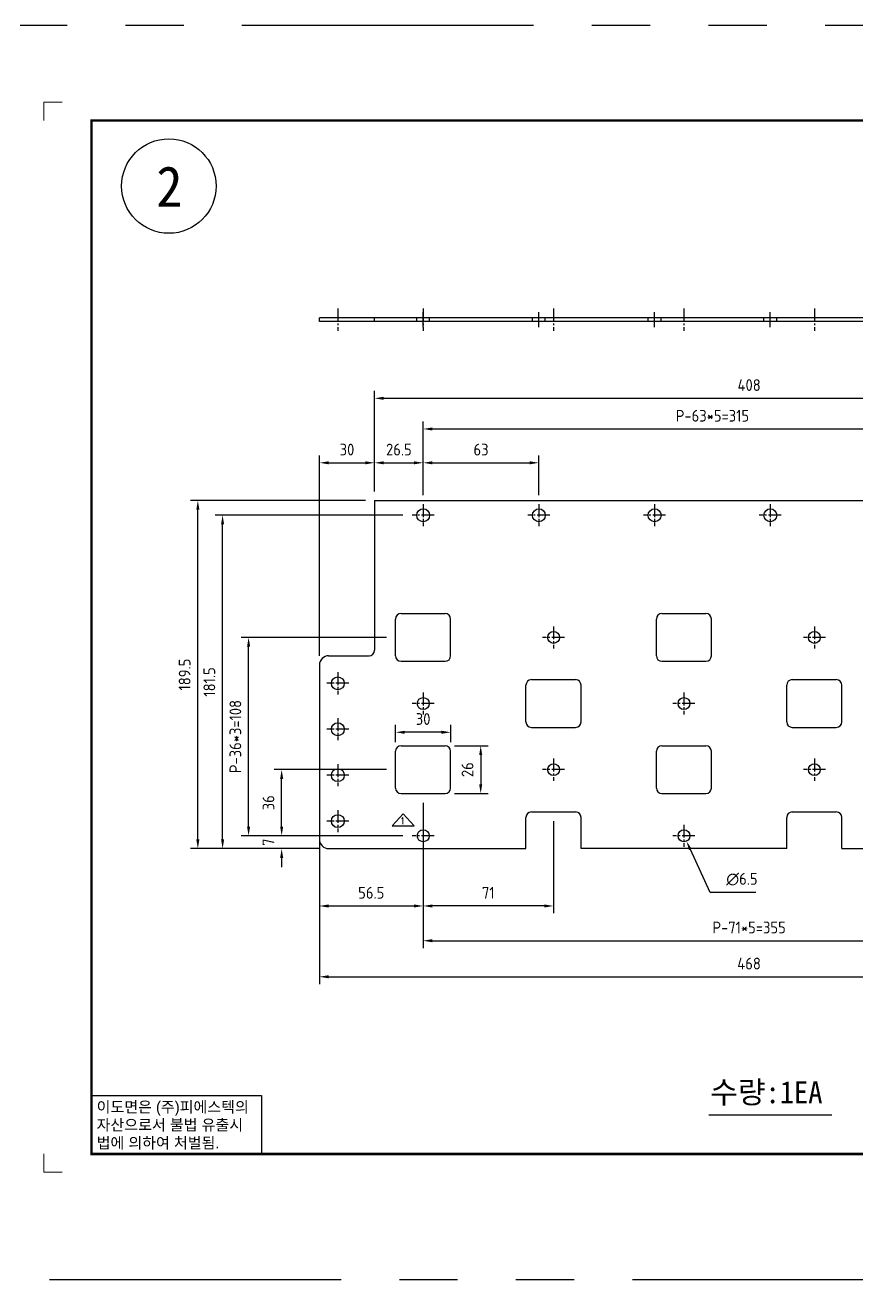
# Model space of a CAD drawing. Header units: millimetres. Extents: x 352 to 10586, y 0 to 3040.
# Drawn here: x 2681 to 3135, y 2121 to 2804 of the extents above; entities that cross this region are included whole.
import ezdxf
from ezdxf.enums import TextEntityAlignment as Align

# ---------------------------------------------------------------- set-up
doc = ezdxf.new("R2010")
doc.units = ezdxf.units.MM
for name, pattern in [('CENTER', [50.8, 31.75, -6.35, 6.35, -6.35]), ('CENTER1', [10, 7, -1, 1, -1]), ('HIDDEN2', [4.7625, 3.175, -1.5875]), ('PHANTOM2', [31.75, 15.875, -3.175, 3.175, -3.175, 3.175, -3.175])]:
    doc.linetypes.add(name, pattern=pattern)
doc.layers.add('FORMAT-1', color=7, linetype='Continuous')
doc.layers.add('line', color=3, linetype='Continuous')
doc.styles.add('h1', font='')
doc.styles.add('HAN', font='')
doc.styles.add('RC', font='ROMANC.SHX')
doc.styles.add('ROMANS', font='romans')
doc.styles.add('ROMANT', font='romant')
doc.styles.get("Standard").update_dxf_attribs({"font": 'ISOCP.SHX', "bigfont": 'WHGTXT.SHX'})
doc.styles.get('h1').set_extended_font_data('New Gulim')
doc.styles.get('HAN').set_extended_font_data('GulimChe')
doc.dimstyles.new('PS-2', dxfattribs={"dimscale": 2, "dimtxt": 3.2, "dimasz": 2.5, "dimexe": 2, "dimexo": 2.5, "dimgap": 2, "dimtad": 1, "dimtoh": 1, "dimrnd": 0.05, "dimzin": 12, "dimdsep": 46, "dimtxsty": 'Standard', "dimcen": 0, "dimclrt": 2, "dimazin": 3, "dimtfac": 1, "dimtofl": 0, "dimtmove": 0, "dimatfit": 3, "dimfxl": 0, "dimtolj": 1, "dimtzin": 0, "dimarcsym": 0})

# ---------------------------------------------------------------- blocks, each defined once
blk = doc.blocks.new('*D460')
at = {"color": 0, "lineweight": -2}
for p, q in [((2841.67, 2368.46), (2841.67, 2281.71)), ((3309.67, 2354.77), (3309.67, 2281.71)), ((2846.67, 2285.71), (3304.67, 2285.71))]:
    blk.add_line(p, q, dxfattribs=at)
at = {"color": 0}
for points in [[(2846.67, 2286.54), (2846.67, 2284.87), (2841.67, 2285.71)], [(3304.67, 2286.54), (3304.67, 2284.87), (3309.67, 2285.71)]]:
    blk.add_solid(points, dxfattribs=at)
at = {"layer": 'Defpoints', "color": 0}
for p in [(2841.67, 2373.46), (3309.67, 2359.77), (3309.67, 2285.71)]:
    blk.add_point(p, dxfattribs=at)
at = {"color": 2, "insert": (3075.67, 2292.91), "char_height": 6.4, "attachment_point": 5}
blk.add_mtext('\\A1;468', dxfattribs=at)
blk = doc.blocks.new('*D461')
at = {"color": 0, "lineweight": -2}
for p, q in [((2898.17, 2380.46), (2898.17, 2320.25)), ((2841.67, 2368.46), (2841.67, 2320.25)), ((2846.67, 2324.25), (2893.17, 2324.25))]:
    blk.add_line(p, q, dxfattribs=at)
at = {"color": 0}
for points in [[(2846.67, 2325.08), (2846.67, 2323.41), (2841.67, 2324.25)], [(2893.17, 2325.08), (2893.17, 2323.41), (2898.17, 2324.25)]]:
    blk.add_solid(points, dxfattribs=at)
at = {"layer": 'Defpoints', "color": 0}
for p in [(2898.17, 2385.46, 0), (2841.67, 2373.46), (2898.17, 2324.25)]:
    blk.add_point(p, dxfattribs=at)
at = {"color": 2, "insert": (2869.92, 2331.45), "char_height": 6.4, "attachment_point": 5}
blk.add_mtext('\\A1;56.5', dxfattribs=at)
blk = doc.blocks.new('*D462')
at = {"color": 0, "lineweight": -2}
for p, q in [((2898.17, 2380.46), (2898.17, 2320.25)), ((2969.17, 2370.46), (2969.17, 2320.25)), ((2964.17, 2324.25), (2903.17, 2324.25))]:
    blk.add_line(p, q, dxfattribs=at)
at = {"color": 0}
for points in [[(2903.17, 2325.08), (2903.17, 2323.41), (2898.17, 2324.25)], [(2964.17, 2325.08), (2964.17, 2323.41), (2969.17, 2324.25)]]:
    blk.add_solid(points, dxfattribs=at)
at = {"layer": 'Defpoints', "color": 0}
for p in [(2898.17, 2385.46, 0), (2969.17, 2375.46, 0), (2898.17, 2324.25)]:
    blk.add_point(p, dxfattribs=at)
at = {"color": 2, "insert": (2933.67, 2331.45), "char_height": 6.4, "attachment_point": 5}
blk.add_mtext('\\A1;71', dxfattribs=at)
blk = doc.blocks.new('*D463')
at = {"color": 0, "lineweight": -2}
for p, q in [((3253.17, 2387.46), (3253.17, 2301.34)), ((2898.17, 2380.46), (2898.17, 2301.34)), ((2903.17, 2305.34), (3248.17, 2305.34))]:
    blk.add_line(p, q, dxfattribs=at)
at = {"color": 0}
for points in [[(2903.17, 2306.17), (2903.17, 2304.5), (2898.17, 2305.34)], [(3248.17, 2306.17), (3248.17, 2304.5), (3253.17, 2305.34)]]:
    blk.add_solid(points, dxfattribs=at)
at = {"layer": 'Defpoints', "color": 0}
for p in [(3253.17, 2392.46, 0), (2898.17, 2385.46, 0), (3253.17, 2305.34)]:
    blk.add_point(p, dxfattribs=at)
at = {"color": 2, "insert": (3075.67, 2312.54), "char_height": 6.4, "attachment_point": 5}
blk.add_mtext('\\A1;P-71*5=355', dxfattribs=at)
blk = doc.blocks.new('*D595')
at = {"color": 0, "lineweight": -2}
for p, q in [((2821.14, 2367.46), (2821.14, 2372.46)), ((2887.21, 2362.46), (2817.14, 2362.46)), ((2841.71, 2355.46), (2817.14, 2355.46)), ((2821.14, 2350.46), (2821.14, 2345.46))]:
    blk.add_line(p, q, dxfattribs=at)
at = {"color": 0}
for points in [[(2820.31, 2367.46), (2821.97, 2367.46), (2821.14, 2362.46)], [(2820.31, 2350.46), (2821.97, 2350.46), (2821.14, 2355.46)]]:
    blk.add_solid(points, dxfattribs=at)
at = {"layer": 'Defpoints', "color": 0}
for p in [(2821.14, 2362.46), (2892.21, 2362.46, 0), (2846.71, 2355.46)]:
    blk.add_point(p, dxfattribs=at)
at = {"color": 2, "insert": (2813.94, 2358.96), "char_height": 6.4, "attachment_point": 5, "rotation": 90}
blk.add_mtext('\\A1;7', dxfattribs=at)
blk = doc.blocks.new('*D596')
at = {"color": 0, "lineweight": -2}
for p, q in [((2878.17, 2398.46), (2817.14, 2398.46)), ((2821.14, 2367.46), (2821.14, 2393.46)), ((2887.21, 2362.46), (2817.14, 2362.46))]:
    blk.add_line(p, q, dxfattribs=at)
at = {"color": 0}
for points in [[(2820.31, 2393.46), (2821.97, 2393.46), (2821.14, 2398.46)], [(2820.31, 2367.46), (2821.97, 2367.46), (2821.14, 2362.46)]]:
    blk.add_solid(points, dxfattribs=at)
at = {"layer": 'Defpoints', "color": 0}
for p in [(2821.14, 2398.46), (2883.17, 2398.46), (2892.21, 2362.46, 0)]:
    blk.add_point(p, dxfattribs=at)
at = {"color": 2, "insert": (2813.94, 2380.46), "char_height": 6.4, "attachment_point": 5, "rotation": 90}
blk.add_mtext('\\A1;36', dxfattribs=at)
blk = doc.blocks.new('*D597')
at = {"color": 0, "lineweight": -2}
for p, q in [((2878.17, 2470.46), (2799.13, 2470.46)), ((2803.13, 2367.46), (2803.13, 2465.46)), ((2887.21, 2362.46), (2799.13, 2362.46))]:
    blk.add_line(p, q, dxfattribs=at)
at = {"color": 0}
for points in [[(2802.3, 2465.46), (2803.97, 2465.46), (2803.13, 2470.46)], [(2802.3, 2367.46), (2803.97, 2367.46), (2803.13, 2362.46)]]:
    blk.add_solid(points, dxfattribs=at)
at = {"layer": 'Defpoints', "color": 0}
for p in [(2803.13, 2470.46), (2883.17, 2470.46), (2892.21, 2362.46, 0)]:
    blk.add_point(p, dxfattribs=at)
at = {"color": 2, "insert": (2795.93, 2416.46), "char_height": 6.4, "attachment_point": 5, "rotation": 90}
blk.add_mtext('\\A1;P-36*3=108', dxfattribs=at)
blk = doc.blocks.new('*D598')
at = {"color": 0, "lineweight": -2}
for p, q in [((3054.54, 2331.6), (3043.69, 2354.98)), ((3079.27, 2331.6), (3054.54, 2331.6))]:
    blk.add_line(p, q, dxfattribs=at)
at = {"color": 0}
blk.add_solid([(3044.44, 2355.33), (3042.93, 2354.63), (3041.58, 2359.51)], dxfattribs=at)
at = {"layer": 'Defpoints', "color": 0}
for p in [(3038.84, 2365.41), (3041.58, 2359.51)]:
    blk.add_point(p, dxfattribs=at)
at = {"color": 2, "insert": (3071.77, 2338.8), "char_height": 6.4, "attachment_point": 5}
blk.add_mtext('\\A1;∅6.5', dxfattribs=at)
blk = doc.blocks.new('*D599')
at = {"color": 0, "lineweight": -2}
for p, q in [((2866.71, 2544.96), (2771.5, 2544.96)), ((2775.5, 2360.46), (2775.5, 2539.96)), ((2841.71, 2355.46), (2771.5, 2355.46))]:
    blk.add_line(p, q, dxfattribs=at)
at = {"color": 0}
for points in [[(2774.66, 2539.96), (2776.33, 2539.96), (2775.5, 2544.96)], [(2774.66, 2360.46), (2776.33, 2360.46), (2775.5, 2355.46)]]:
    blk.add_solid(points, dxfattribs=at)
at = {"layer": 'Defpoints', "color": 0}
for p in [(2775.5, 2544.96), (2871.71, 2544.96), (2846.71, 2355.46)]:
    blk.add_point(p, dxfattribs=at)
at = {"color": 2, "insert": (2768.3, 2450.21), "char_height": 6.4, "attachment_point": 5, "rotation": 90}
blk.add_mtext('\\A1;189.5', dxfattribs=at)
blk = doc.blocks.new('*D600')
at = {"color": 0, "lineweight": -2}
for p, q in [((2887.21, 2536.96), (2784.97, 2536.96)), ((2788.97, 2360.46), (2788.97, 2531.96)), ((2841.71, 2355.46), (2784.97, 2355.46))]:
    blk.add_line(p, q, dxfattribs=at)
at = {"color": 0}
for points in [[(2788.14, 2531.96), (2789.81, 2531.96), (2788.97, 2536.96)], [(2788.14, 2360.46), (2789.81, 2360.46), (2788.97, 2355.46)]]:
    blk.add_solid(points, dxfattribs=at)
at = {"layer": 'Defpoints', "color": 0}
for p in [(2788.97, 2536.96), (2892.21, 2536.96, 0), (2846.71, 2355.46)]:
    blk.add_point(p, dxfattribs=at)
at = {"color": 2, "insert": (2781.77, 2446.21), "char_height": 6.4, "attachment_point": 5, "rotation": 90}
blk.add_mtext('\\A1;181.5', dxfattribs=at)
blk = doc.blocks.new('*D465')
at = {"color": 0, "lineweight": -2}
for p, q in [((2871.71, 2549.96), (2871.71, 2569.51)), ((2898.21, 2547.96), (2898.21, 2569.51)), ((2876.71, 2565.51), (2893.21, 2565.51))]:
    blk.add_line(p, q, dxfattribs=at)
at = {"color": 0}
for points in [[(2876.71, 2566.34), (2876.71, 2564.67), (2871.71, 2565.51)], [(2893.21, 2566.34), (2893.21, 2564.67), (2898.21, 2565.51)]]:
    blk.add_solid(points, dxfattribs=at)
at = {"layer": 'Defpoints', "color": 0}
for p in [(2898.21, 2565.51), (2871.71, 2544.96), (2898.21, 2542.96, 0)]:
    blk.add_point(p, dxfattribs=at)
at = {"color": 2, "insert": (2884.96, 2572.71), "char_height": 6.4, "attachment_point": 5}
blk.add_mtext('\\A1;26.5', dxfattribs=at)
blk = doc.blocks.new('*D466')
at = {"color": 0, "lineweight": -2}
for p, q in [((2898.21, 2547.96), (2898.21, 2569.51)), ((2961.21, 2547.96), (2961.21, 2569.51)), ((2903.21, 2565.51), (2956.21, 2565.51))]:
    blk.add_line(p, q, dxfattribs=at)
at = {"color": 0}
for points in [[(2903.21, 2566.34), (2903.21, 2564.67), (2898.21, 2565.51)], [(2956.21, 2566.34), (2956.21, 2564.67), (2961.21, 2565.51)]]:
    blk.add_solid(points, dxfattribs=at)
at = {"layer": 'Defpoints', "color": 0}
for p in [(2961.21, 2565.51), (2898.21, 2542.96, 0), (2961.21, 2542.96, 0)]:
    blk.add_point(p, dxfattribs=at)
at = {"color": 2, "insert": (2929.71, 2572.71), "char_height": 6.4, "attachment_point": 5}
blk.add_mtext('\\A1;63', dxfattribs=at)
blk = doc.blocks.new('*D467')
at = {"color": 0, "lineweight": -2}
for p, q in [((2898.21, 2547.96), (2898.21, 2587.92)), ((2903.21, 2583.92), (3208.21, 2583.92)), ((3213.21, 2547.96), (3213.21, 2587.92))]:
    blk.add_line(p, q, dxfattribs=at)
at = {"color": 0}
for points in [[(2903.21, 2584.76), (2903.21, 2583.09), (2898.21, 2583.92)], [(3208.21, 2584.76), (3208.21, 2583.09), (3213.21, 2583.92)]]:
    blk.add_solid(points, dxfattribs=at)
at = {"layer": 'Defpoints', "color": 0}
for p in [(3213.21, 2583.92), (2898.21, 2542.96, 0), (3213.21, 2542.96, 0)]:
    blk.add_point(p, dxfattribs=at)
at = {"color": 2, "insert": (3055.71, 2591.12), "char_height": 6.4, "attachment_point": 5}
blk.add_mtext('\\A1;P-63*5=315', dxfattribs=at)
blk = doc.blocks.new('*D601')
at = {"color": 0, "lineweight": -2}
for p, q in [((2871.71, 2549.96), (2871.71, 2604.62)), ((3279.71, 2549.96), (3279.71, 2604.62)), ((2876.71, 2600.62), (3274.71, 2600.62))]:
    blk.add_line(p, q, dxfattribs=at)
at = {"color": 0}
for points in [[(2876.71, 2601.45), (2876.71, 2599.79), (2871.71, 2600.62)], [(3274.71, 2601.45), (3274.71, 2599.79), (3279.71, 2600.62)]]:
    blk.add_solid(points, dxfattribs=at)
at = {"layer": 'Defpoints', "color": 0}
for p in [(3279.71, 2600.62), (2871.71, 2544.96), (3279.71, 2544.96)]:
    blk.add_point(p, dxfattribs=at)
at = {"color": 2, "insert": (3075.71, 2607.82), "char_height": 6.4, "attachment_point": 5}
blk.add_mtext('\\A1;408', dxfattribs=at)
blk = doc.blocks.new('*D602')
at = {"color": 0, "lineweight": -2}
for p, q in [((2841.71, 2460.46), (2841.71, 2569.51)), ((2871.71, 2549.96), (2871.71, 2569.51)), ((2846.71, 2565.51), (2866.71, 2565.51))]:
    blk.add_line(p, q, dxfattribs=at)
at = {"color": 0}
for points in [[(2846.71, 2566.34), (2846.71, 2564.67), (2841.71, 2565.51)], [(2866.71, 2566.34), (2866.71, 2564.67), (2871.71, 2565.51)]]:
    blk.add_solid(points, dxfattribs=at)
at = {"layer": 'Defpoints', "color": 0}
for p in [(2871.71, 2565.51), (2871.71, 2544.96), (2841.71, 2455.46)]:
    blk.add_point(p, dxfattribs=at)
at = {"color": 2, "insert": (2856.71, 2572.71), "char_height": 6.4, "attachment_point": 5}
blk.add_mtext('\\A1;30', dxfattribs=at)
blk = doc.blocks.new('*D603')
at = {"color": 0, "lineweight": -2}
for p, q in [((2915.17, 2411.46), (2933.53, 2411.46)), ((2929.53, 2406.46), (2929.53, 2390.46)), ((2915.17, 2385.46), (2933.53, 2385.46))]:
    blk.add_line(p, q, dxfattribs=at)
at = {"color": 0}
for points in [[(2928.69, 2406.46), (2930.36, 2406.46), (2929.53, 2411.46)], [(2928.69, 2390.46), (2930.36, 2390.46), (2929.53, 2385.46)]]:
    blk.add_solid(points, dxfattribs=at)
at = {"layer": 'Defpoints', "color": 0}
for p in [(2910.17, 2411.46), (2910.17, 2385.46), (2929.53, 2385.46)]:
    blk.add_point(p, dxfattribs=at)
at = {"color": 2, "insert": (2922.33, 2398.46), "char_height": 6.4, "attachment_point": 5, "rotation": 90}
blk.add_mtext('\\A1;26', dxfattribs=at)
blk = doc.blocks.new('*D604')
at = {"color": 0, "lineweight": -2}
for p, q in [((2883.17, 2413.46), (2883.17, 2422.81)), ((2908.17, 2418.81), (2888.17, 2418.81)), ((2913.17, 2413.46), (2913.17, 2422.81))]:
    blk.add_line(p, q, dxfattribs=at)
at = {"color": 0}
for points in [[(2888.17, 2419.64), (2888.17, 2417.97), (2883.17, 2418.81)], [(2908.17, 2419.64), (2908.17, 2417.97), (2913.17, 2418.81)]]:
    blk.add_solid(points, dxfattribs=at)
at = {"layer": 'Defpoints', "color": 0}
for p in [(2883.17, 2418.81), (2883.17, 2408.46), (2913.17, 2408.46)]:
    blk.add_point(p, dxfattribs=at)
at = {"color": 2, "insert": (2898.17, 2426.01), "char_height": 6.4, "attachment_point": 5}
blk.add_mtext('\\A1;30', dxfattribs=at)
blk = doc.blocks.new('t3')
for p, q in [((0, 15.88), (46.25, 15.88)), ((0, 15.88), (0, 0)), ((46.25, 15.88), (46.25, 0)), ((0, 0), (46.25, 0))]:
    blk.add_line(p, q)
at = {"color": 1, "style": 'h1'}
for s, p in [('이도면은 (주)피에스텍의', (1.4, 11.29)), ('자산으로서 불법 유출시', (1.4, 6.41)), ('법에 의하여 처벌됨.', (1.4, 1.52))]:
    blk.add_text(s, height=3, dxfattribs=at).set_placement(p)
blk = doc.blocks.new('new LOGO')
at = {"layer": 'line'}
h = blk.add_hatch(color=253, dxfattribs=at)
edge = h.paths.add_edge_path()
edge.add_ellipse((333.9, 86.4), major_axis=(-165.9, 0), ratio=0.39426, start_angle=111.51268, end_angle=334.46902)
edge.add_ellipse((314.1, 81.2), major_axis=(-153.7, 0), ratio=0.40699, start_angle=121.30662, end_angle=327.74369, ccw=False)
edge.add_line((394, 27.8), (394.7, 25.6))
h = blk.add_hatch(color=1, dxfattribs=at)
h.paths.add_polyline_path([(41.5, 16.4), (54.3, 16.4, 1), (54.3, 82.9), (0, 82.9), (0, -0.1), (41.5, -0.1)])
h.paths.add_polyline_path([(41.5, 27.9), (41.5, 71.9), (43.6, 71.9, -0.414214), (54.6, 60.9), (54.6, 38.9, -0.414214), (43.6, 27.9)], flags=16)
h.paths.add_polyline_path([(214.7, 71.9), (227.5, 71.9), (227.5, 82.9), (159.7, 82.9), (159.7, 71.9), (172.5, 71.9), (172.5, -0.1), (214.7, -0.1)])
h.paths.add_polyline_path([(276, 37.4), (294.8, 37.4), (294.8, 49.1), (276, 49.1), (276, 71.9), (294.8, 71.9), (294.8, 82.9), (234.5, 82.9), (234.5, -0.1), (297, -0.1), (297, 10.9), (276, 10.9)])
h.paths.add_polyline_path([(347.2, 35.2), (359.7, -0.1), (400.5, -0.1), (379.6, 66.8), (399.7, 82.9), (380.6, 82.9), (347.2, 61.6), (347.2, 82.9), (305.5, 82.9), (305.5, -0.1), (347.2, -0.1)])
h = blk.add_hatch(color=250, dxfattribs=at)
h.paths.add_polyline_path([(44.5, 69.4), (46.6, 69.4, -0.129793), (52, 68, 0.221832), (43.6, 71.9), (41.5, 71.9), (41.5, 27.9), (43.6, 27.9, 0.02048), (44.5, 28)], flags=17)
h.paths.add_polyline_path([(44.5, 13.9), (57.3, 13.9, 0.72362), (77.1, 73.9, -0.679777), (54.3, 16.4), (41.5, 16.4), (41.5, -0.1), (3, -0.1), (3, -2.6), (44.5, -2.6)])
h.paths.add_polyline_path([(117.9, 14.2), (71.5, -44.4), (77.1, -39.6), (120.8, 15.6), (92, 28.9), (173.3, 106), (177.5, 111.4), (89.1, 27.6)])
h.paths.add_polyline_path([(162.7, 71.9), (162.7, 69.4), (172.5, 69.4), (172.5, 71.9)], flags=17)
h.paths.add_polyline_path([(217.7, 69.4), (230.5, 69.4), (230.5, 80.4), (227.5, 80.4), (227.5, 71.9), (214.7, 71.9), (214.7, -0.1), (175.5, -0.1), (175.5, -2.6), (217.7, -2.6)])
h.paths.add_polyline_path([(297.8, 46.6), (294.8, 46.6), (294.8, 37.4), (276, 37.4), (276, 10.9), (279, 10.9), (279, 34.9), (297.8, 34.9)])
h.paths.add_polyline_path([(300, 8.4), (297, 8.4), (297, -0.1), (237.5, -0.1), (237.5, -2.6), (300, -2.6)])
h.paths.add_polyline_path([(297.8, 80.4), (294.8, 80.4), (294.8, 71.9), (276, 71.9), (276, 49.1), (279, 49.1), (279, 69.4), (297.8, 69.4)])
h.paths.add_polyline_path([(350.2, 80.4), (347.2, 80.4), (347.2, 61.6), (350.2, 63.5)])
h.paths.add_polyline_path([(350.2, 26.7), (347.2, 35.2), (347.2, -0.1), (308.5, -0.1), (308.5, -2.6), (350.2, -2.6)])
h.paths.add_polyline_path([(402.7, 80.4), (396.5, 80.4), (379.6, 66.8), (400.5, -0.1), (361.8, -0.1), (362.7, -2.6), (403.5, -2.6), (382.6, 64.3)])
blk.add_hatch(color=5, dxfattribs=at).paths.add_polyline_path([(166.3, 35), (131, 49), (180.4, 112.7), (92, 28.9), (120.8, 15.6), (74.4, -43)])
h = blk.add_hatch(color=250, dxfattribs=at)
edge = h.paths.add_edge_path()
edge.add_ellipse((237.8, -17.6), major_axis=(-14.3, 0), ratio=0.526336, start_angle=192.2456, end_angle=269.07481)
edge.add_line((238.1, -10.1), (237.6, -10.1))
edge.add_ellipse((237.8, -17.6), major_axis=(-14.3, 0), ratio=0.526336, start_angle=270.92519, end_angle=449.07481)
edge.add_line((237.6, -25.1), (238.1, -25.1))
edge.add_ellipse((237.8, -17.6), major_axis=(-14.3, 0), ratio=0.526336, start_angle=450.92519, end_angle=527.7544)
edge.add_line((251.7, -19.2), (254.1, -19.2))
edge.add_line((254.1, -19.2), (254.1, -27.1))
edge.add_line((254.1, -27.1), (263.1, -27.1))
edge.add_line((263.1, -27.1), (263.1, -10.1))
edge.add_line((263.1, -10.1), (254.1, -10.1))
edge.add_line((254.1, -10.1), (254.1, -16))
edge.add_line((254.1, -16), (251.7, -16))
h.paths.add_polyline_path([(241, -16.4), (241, -18.7, -1), (234.4, -18.7), (234.4, -16.4, -1)], flags=16)
h.paths.add_polyline_path([(278.2, -10.1), (268.1, -10.1), (268.1, -27.1), (278.2, -27.1)])
h.paths.add_polyline_path([(310.3, -10.1), (310.3, -11.1, -0.157169), (289.3, -17.5), (294, -19.9, 0.128407), (316.3, -15.9, 0.128407), (338.6, -19.9), (343.3, -17.5, -0.157169), (322.2, -11.1), (322.2, -10.1)])
h.paths.add_polyline_path([(342.1, -25.1), (342.1, -22.3), (290.4, -22.3), (290.4, -25.1)])
h.paths.add_polyline_path([(352, -10.1), (352, -16.2, 0.414214), (354, -18.2), (378.7, -18.2), (378.7, -19.6), (390.2, -19.6), (390.2, -10.1), (378.7, -10.1), (378.7, -13.6), (374.7, -13.6), (374.7, -15.1), (378.7, -15.1), (378.7, -16.2), (364.7, -16.2), (364.7, -15.1), (371.2, -15.1), (371.2, -13.6), (364.7, -13.6), (364.7, -12.6), (374.7, -12.6), (374.7, -10.1)])
h.paths.add_polyline_path([(393.8, -10.1), (393.8, -19.6), (405, -19.6), (405, -10.1)])
h.paths.add_polyline_path([(405, -27.1), (405, -20.9), (356.8, -20.9), (356.8, -23), (391.8, -23), (391.8, -27.1)])
h.paths.add_polyline_path([(200.4, -10.1), (200.4, -22.3), (193.2, -22.3), (193.2, -12.6), (196.6, -12.6), (196.6, -10.1), (161, -10.1), (161, -12.6), (164.5, -12.6), (164.5, -22.3), (161, -22.3), (161, -25.1), (200.4, -25.1), (200.4, -27.1), (213.9, -27.1), (213.9, -10.1)])
h.paths.add_polyline_path([(182, -12.6), (175.6, -12.6), (175.6, -22.3), (182, -22.3)], flags=17)
blk = doc.blocks.new('format-3')
at = {"color": 3, "lineweight": 9}
for p, q in [((0, 286.3), (0, 291.3)), ((5, 291.3), (0, 291.3)), ((414.5, 291.3), (419.5, 291.3)), ((419.5, 286.3), (419.5, 291.3)), ((0, 5), (0, 0)), ((419.5, 5), (419.5, 0)), ((5, 0), (0, 0)), ((414.5, 0), (419.5, 0))]:
    blk.add_line(p, q, dxfattribs=at)
at = {"color": 180}
for p, q in [((258.97, 281.75), (258.97, 286.3)), ((272.71, 281.75), (272.71, 286.3)), ((287.94, 281.75), (287.94, 286.3)), ((367.22, 281.75), (367.22, 286.3)), ((382.45, 281.75), (382.45, 286.3)), ((397.61, 281.75), (397.61, 286.3)), ((258.97, 281.75), (414.5, 281.75)), ((228.5, 39.49), (228.5, 5)), ((228.5, 39.49), (414.5, 39.49)), ((235.29, 39.49), (235.29, 34.21)), ((261.24, 34.21), (261.24, 39.49)), ((326.9, 39.49), (326.9, 34.21)), ((356.11, 39.49), (356.11, 34.21)), ((362.93, 39.49), (362.93, 34.21)), ((384.48, 39.49), (384.48, 34.21)), ((228.5, 34.21), (252.48, 34.21)), ((268.96, 5), (268.96, 34.21)), ((285.45, 5), (285.45, 34.21)), ((301.94, 5), (301.94, 34.21)), ((314.72, 34.21), (314.72, 23.65)), ((326.9, 34.21), (326.9, 18.37)), ((356.11, 34.21), (356.11, 5)), ((228.5, 28.93), (252.48, 28.93)), ((244.89, 5.23), (244.89, 28.93)), ((252.48, 28.93), (414.5, 28.93)), ((228.5, 24.98), (252.48, 24.98)), ((228.5, 21.03), (252.48, 21.03)), ((301.94, 23.65), (414.5, 23.65)), ((228.5, 17.08), (252.48, 17.08)), ((301.94, 18.37), (414.5, 18.37)), ((314.72, 18.37), (314.72, 5)), ((228.5, 13.13), (252.48, 13.13)), ((301.94, 13.09), (356.11, 13.09)), ((228.5, 9.18), (252.48, 9.18)), ((252.48, 9.95), (301.94, 9.95))]:
    blk.add_line(p, q, dxfattribs=at)
at = {"const_width": 0.7}
blk.add_lwpolyline([(252.48, 5), (252.48, 34.21), (414.5, 34.21)], dxfattribs=at)
at = {"layer": 'FORMAT-1', "const_width": 0.7}
blk.add_lwpolyline([(13, 5), (13, 286.3), (414.5, 286.3), (414.5, 5)], close=True, dxfattribs=at)
blk.add_blockref('t3', (13, 5))
at = {"xscale": 0.05400000000000027, "yscale": 0.05400000000000027, "zscale": 0.05400000000000027}
blk.add_blockref('new LOGO', (357.35, 8.65), dxfattribs=at)
at = {"color": 2}
for s, height, style, p in [('REV. NO.', 1.56, 'RC', (260.23, 282.95)), ('DATE', 1.788, 'RC', (276.95, 282.94)), ('DESCRIPTION OF REVISION', 1.7875, 'RC', (309.98, 282.94)), ('DRA.BY', 1.788, 'RC', (369.83, 282.94)), ('CH.BY', 1.788, 'RC', (385.59, 282.94)), ('APP.BY', 1.788, 'RC', (400.18, 282.94)), ('NO', 1.742, 'RC', (230.16, 35.83)), ('PART NO', 1.742, 'RC', (241.36, 35.83)), ('DESCRIPTION', 1.7424, 'RC', (286.43, 35.83)), ('MATERIAL', 1.742, 'RC', (335.52, 35.83)), ("Q'TY", 1.742, 'RC', (356.17, 35.83)), ('COLOR/FINISH', 1.7424, 'RC', (363.8, 35.83)), ('REMARK', 1.742, 'RC', (394.37, 35.83)), (' TOLERANCE', 1.9, 'RC', (230.11, 30.22)), ('DRAWN', 1.9, 'RC', (255, 30.22)), ('CHECKED', 1.9, 'RC', (269.71, 30.22)), ('APPROVED', 1.9, 'RC', (285.8, 30.22)), ('UNIT', 1.742, 'RC', (305.19, 30.55)), ('SCALE', 1.742, 'RC', (316.32, 30.55)), ('MODEL NAME', 2.178, 'RC', (330.12, 30.46)), ('    ~ 6', 2, 'HAN', (229.8, 26.03)), ('0.08', 2, 'HAN', (246.57, 26.31)), ('PART NAME', 2.178, 'RC', (331.17, 25.24)), ('0.1', 2, 'HAN', (246.57, 22.2)), ('mm', 1.742, 'RC', (305.67, 25.56)), ('  7 ~ 30', 2, 'HAN', (229.8, 21.91)), ('3rd ANGLE PROJ.', 1.7424, 'RC', (302.87, 19.97)), ('PART NO.', 2.178, 'RC', (332.84, 19.85)), (' 31 ~ 120', 2, 'HAN', (229.8, 18.04)), ('0.2', 2, 'HAN', (246.57, 18.32)), ('121 ~ 300', 2, 'HAN', (229.8, 14.42)), ('0.4', 2, 'HAN', (246.57, 14.2)), ('SIZE', 1.742, 'RC', (305.39, 14.71)), ('REFERENCE', 2.178, 'RC', (323.52, 14.69)), ('301 ~ 600', 2, 'HAN', (229.8, 10.04)), ('0.6', 2, 'HAN', (246.57, 10.32)), ('601 ~ 1200', 2, 'HAN', (229.8, 6.05)), ('0.8', 2, 'HAN', (246.57, 6.33))]:
    blk.add_text(s, height=height, dxfattribs=dict(at, style=style)).set_placement(p)
at = {"style": 'ROMANT'}
for s, p in [('POWER', (385.15, 13.96)), ('SYSTEM', (385.15, 10.31)), ('TECHNOLOGY', (385.15, 6.56))]:
    blk.add_text(s, height=2.7, dxfattribs=at).set_placement(p)
at = {"color": 2, "lineweight": 25, "style": 'RC'}
blk.add_text('A3', height=4.182, dxfattribs=at).set_placement((304.61, 7.14))
at = {"style": 'HAN'}
for tag, height, p in [('MODEL-NAME', 3, (386.1, 31.53)), ('SCALE', 2.7, (320.81, 26.29)), ('PART-NAME', 3, (386.1, 26.29)), ('DRA-BY', 3, (260.72, 19.44)), ('CH-BY', 3, (277.21, 19.44)), ('APP-BY', 3, (293.7, 19.44)), ('PART-NO', 3, (386.1, 21.01)), ('관련업체', 3, (333.52, 9.26)), ('DRA-DATE', 2.5, (260.72, 7.47)), ('CH-DATE', 2.5, (277.21, 7.47)), ('APP-DATE', 2.5, (293.7, 7.47))]:
    blk.add_attdef(tag, text='', height=height, dxfattribs=at).set_placement(p, align=Align.MIDDLE_CENTER)

msp = doc.modelspace()

# ---------------------------------------------------------------- linework, layer by layer
at = {"color": 6}
for p, q in [((3309.713, 2644.429), (2841.713, 2644.429, 0)), ((2841.713, 2642.429, 0), (2841.713, 2644.429, 0)), ((2871.713, 2642.429, 0), (2871.713, 2644.429, 0)), ((3309.713, 2642.429), (2841.713, 2642.429, 0)), ((2871.713, 2544.96), (3279.713, 2544.96)), ((2871.713, 2544.96), (2871.713, 2463.46)), ((2883.165, 2460.46), (2883.165, 2480.46)), ((2886.165, 2483.46), (2910.165, 2483.46)), ((2886.165, 2483.46), (2910.165, 2483.46)), ((2913.165, 2460.46), (2913.165, 2480.46)), ((3025.165, 2460.46), (3025.165, 2480.46)), ((3028.165, 2483.46), (3052.165, 2483.46)), ((3028.165, 2483.46), (3052.165, 2483.46)), ((3055.165, 2460.46), (3055.165, 2480.46)), ((2846.713, 2460.46), (2868.713, 2460.46)), ((2841.713, 2455.46), (2841.713, 2360.46)), ((2886.165, 2457.46), (2910.165, 2457.46)), ((3028.165, 2457.46), (3052.165, 2457.46)), ((2957.165, 2447.46), (2981.165, 2447.46)), ((2957.165, 2447.46), (2981.165, 2447.46)), ((3099.165, 2447.46), (3123.165, 2447.46)), ((3099.165, 2447.46), (3123.165, 2447.46)), ((2954.165, 2424.46), (2954.165, 2444.46)), ((2984.165, 2424.46), (2984.165, 2444.46)), ((3096.165, 2424.46), (3096.165, 2444.46)), ((3126.165, 2424.46), (3126.165, 2444.46)), ((2957.165, 2421.46), (2981.165, 2421.46)), ((3099.165, 2421.46), (3123.165, 2421.46)), ((2886.165, 2411.46), (2910.165, 2411.46)), ((2886.165, 2411.46), (2910.165, 2411.46)), ((3028.165, 2411.46), (3052.165, 2411.46)), ((3028.165, 2411.46), (3052.165, 2411.46)), ((2883.165, 2388.46), (2883.165, 2408.46)), ((2913.165, 2388.46), (2913.165, 2408.46)), ((3025.165, 2388.46), (3025.165, 2408.46)), ((3055.165, 2388.46), (3055.165, 2408.46)), ((2886.165, 2385.46), (2910.165, 2385.46)), ((3028.165, 2385.46), (3052.165, 2385.46)), ((2954.165, 2355.46), (2954.165, 2372.46)), ((2957.165, 2375.46), (2981.165, 2375.46)), ((2957.165, 2375.46), (2981.165, 2375.46)), ((2984.165, 2355.46), (2984.165, 2372.46)), ((3096.165, 2355.46), (3096.165, 2372.46)), ((3099.165, 2375.46), (3123.165, 2375.46)), ((3099.165, 2375.46), (3123.165, 2375.46)), ((3126.165, 2355.46), (3126.165, 2372.46)), ((2846.713, 2355.46), (2954.165, 2355.46)), ((3096.165, 2355.46), (2984.165, 2355.46)), ((3126.165, 2355.46), (3238.165, 2355.46))]:
    msp.add_line(p, q, dxfattribs=at)
at = {"color": 6, "linetype": 'CENTER1'}
for p, q in [((2851.713, 2649.429, -0.002), (2851.713, 2637.429, -0.001)), ((2898.213, 2649.429, 0), (2898.213, 2637.429, 0)), ((2969.213, 2649.429, 0), (2969.213, 2637.429, 0)), ((2969.213, 2649.429, 0), (2969.213, 2637.429, 0)), ((3040.213, 2649.429, 0), (3040.213, 2637.429, 0)), ((3040.213, 2649.429, 0), (3040.213, 2637.429, 0)), ((3111.213, 2649.429, 0), (3111.213, 2637.429, 0)), ((3111.261, 2649.429), (3111.261, 2637.429, 0))]:
    msp.add_line(p, q, dxfattribs=at)
at = {"color": 2, "linetype": 'HIDDEN2'}
for p, q in [((2894.713, 2642.429, 0), (2894.713, 2644.429, 0)), ((2901.713, 2642.429, 0), (2901.713, 2644.429, 0)), ((2957.713, 2642.429, 0), (2957.713, 2644.429, 0)), ((2964.713, 2642.429, 0), (2964.713, 2644.429, 0)), ((3020.713, 2642.429, 0), (3020.713, 2644.429, 0)), ((3027.713, 2642.429, 0), (3027.713, 2644.429, 0)), ((3083.713, 2642.429, 0), (3083.713, 2644.429, 0)), ((3090.713, 2642.429, 0), (3090.713, 2644.429, 0))]:
    msp.add_line(p, q, dxfattribs=at)
at = {"color": 1, "linetype": 'CENTER'}
for p, q in [((2898.213, 2639.429, 0), (2898.213, 2647.429, 0)), ((2961.213, 2639.429, 0), (2961.213, 2647.429, 0)), ((3024.213, 2639.429, 0), (3024.213, 2647.429, 0)), ((3087.213, 2639.429, 0), (3087.213, 2647.429, 0))]:
    msp.add_line(p, q, dxfattribs=at)
at = {"color": 1, "linetype": 'CENTER1'}
for p, q in [((2898.213, 2542.96, 0), (2898.213, 2530.96, 0)), ((2961.213, 2542.96, 0), (2961.213, 2530.96, 0)), ((3024.213, 2542.96, 0), (3024.213, 2530.96, 0)), ((3087.213, 2542.96, 0), (3087.213, 2530.96, 0)), ((2904.213, 2536.96, 0), (2892.213, 2536.96, 0)), ((2967.213, 2536.96, 0), (2955.213, 2536.96, 0)), ((3030.213, 2536.96, 0), (3018.213, 2536.96, 0)), ((3093.213, 2536.96, 0), (3081.213, 2536.96, 0)), ((2969.213, 2476.46, 0), (2969.213, 2464.46, 0)), ((3111.213, 2476.46, 0), (3111.213, 2464.46, 0)), ((2975.213, 2470.46, 0), (2963.213, 2470.46, 0)), ((3117.213, 2470.46, 0), (3105.213, 2470.46, 0)), ((2851.713, 2451.46, 0), (2851.713, 2439.46, 0)), ((2857.713, 2445.46, 0), (2845.713, 2445.46, 0)), ((2898.213, 2440.46, 0), (2898.213, 2428.46, 0)), ((3040.213, 2440.46, 0), (3040.213, 2428.46, 0)), ((2904.213, 2434.46, 0), (2892.213, 2434.46, 0)), ((3046.213, 2434.46, 0), (3034.213, 2434.46, 0)), ((2851.713, 2426.46, 0), (2851.713, 2414.46, 0)), ((2857.713, 2420.46, 0), (2845.713, 2420.46, 0)), ((2851.713, 2401.46, 0), (2851.713, 2389.46, 0)), ((2975.213, 2398.46, 0), (2963.213, 2398.46, 0)), ((2969.213, 2404.46, 0), (2969.213, 2392.46, 0)), ((3117.213, 2398.46, 0), (3105.213, 2398.46, 0)), ((3111.213, 2404.46, 0), (3111.213, 2392.46, 0)), ((2857.713, 2395.46, 0), (2845.713, 2395.46, 0)), ((2857.713, 2370.46, 0), (2845.713, 2370.46, 0)), ((2851.713, 2376.46, 0), (2851.713, 2364.46, 0)), ((2898.213, 2368.46, 0), (2898.213, 2356.46, 0)), ((3040.213, 2368.46, 0), (3040.213, 2356.46, 0)), ((2904.213, 2362.46, 0), (2892.213, 2362.46, 0)), ((3046.213, 2362.46, 0), (3034.213, 2362.46, 0))]:
    msp.add_line(p, q, dxfattribs=at)
msp.add_line((3053.677, 2210.625), (3120.68, 2210.625))
at = {"color": 6, "linetype": 'PHANTOM2', "ltscale": 10, "elevation": 0.001}
msp.add_lwpolyline([(894.533, 2803.79), (5393.472, 2803.79), (5393.472, 2120.692), (894.533, 2120.692)], close=True, dxfattribs=at)
at = {"color": 5}
msp.add_lwpolyline([(2887.282, 2374.43), (2881.268, 2367.878), (2893.296, 2367.878), (2887.282, 2374.43)], dxfattribs=at)
msp.add_circle((2759.718, 2716.164, 0), 25.725)
at = {"color": 6}
for centre, radius in [((2898.213, 2536.96), 3.5), ((2961.213, 2536.96), 3.5), ((3024.213, 2536.96), 3.5), ((3087.213, 2536.96), 3.5), ((2969.213, 2470.46), 3.25), ((3111.213, 2470.46), 3.25), ((2851.713, 2445.46), 3.5), ((2898.213, 2434.46), 3.25), ((3040.213, 2434.46), 3.25), ((2851.713, 2420.46), 3.5), ((2851.713, 2395.46), 3.5), ((2969.213, 2398.46), 3.25), ((3111.213, 2398.46), 3.25), ((2851.713, 2370.46), 3.5), ((2898.213, 2362.46), 3.25), ((3040.213, 2362.46), 3.25)]:
    msp.add_circle(centre, radius, dxfattribs=at)
for centre, radius, start, end in [((2886.165, 2480.46), 3, 90, 180), ((2910.165, 2480.46), 3, 0, 90), ((3028.165, 2480.46), 3, 90, 180), ((3052.165, 2480.46), 3, 0, 90), ((2846.713, 2455.46), 5, 90, 180), ((2868.713, 2463.46), 3, 270, 0), ((2886.165, 2460.46), 3, 180, 270), ((2910.165, 2460.46), 3, 270, 0), ((3028.165, 2460.46), 3, 180, 270), ((3052.165, 2460.46), 3, 270, 0), ((2957.165, 2444.46), 3, 90, 180), ((2981.165, 2444.46), 3, 0, 90), ((3099.165, 2444.46), 3, 90, 180), ((3123.165, 2444.46), 3, 0, 90), ((2957.165, 2424.46), 3, 180, 270), ((2981.165, 2424.46), 3, 270, 0), ((3099.165, 2424.46), 3, 180, 270), ((3123.165, 2424.46), 3, 270, 0), ((2886.165, 2408.46), 3, 90, 180), ((2910.165, 2408.46), 3, 0, 90), ((3028.165, 2408.46), 3, 90, 180), ((3052.165, 2408.46), 3, 0, 90), ((2886.165, 2388.46), 3, 180, 270), ((2910.165, 2388.46), 3, 270, 0), ((3028.165, 2388.46), 3, 180, 270), ((3052.165, 2388.46), 3, 270, 0), ((2957.165, 2372.46), 3, 90, 180), ((2981.165, 2372.46), 3, 0, 90), ((3099.165, 2372.46), 3, 90, 180), ((3123.165, 2372.46), 3, 0, 90), ((2846.713, 2360.46), 5, 180, 270)]:
    msp.add_arc(centre, radius, start, end, dxfattribs=at)

# ---------------------------------------------------------------- block references
ref = msp.add_blockref('format-3', (2691.574, 2179.278), dxfattribs=dict(xscale=2, yscale=2, zscale=2))
ref.add_attrib('DRA-DATE', '18.02.23', dxfattribs={"height": 5, "style": 'HAN'}).set_placement((3213.014, 2194.228), align=Align.MIDDLE_CENTER)
ref.add_attrib('DRA-BY', 'J.C.M', dxfattribs={"height": 6, "style": 'HAN'}).set_placement((3213.014, 2218.163), align=Align.MIDDLE_CENTER)
ref.add_attrib('MODEL-NAME', 'PSIH-125kW/2kHz', dxfattribs={"lineweight": 35, "height": 6, "style": 'HAN'}).set_placement((3463.765, 2242.329), align=Align.MIDDLE_CENTER)
ref.add_attrib('PART-NAME', 'BUS BAR-DC LINK', dxfattribs={"lineweight": 35, "height": 6, "style": 'HAN'}).set_placement((3463.765, 2231.867), align=Align.MIDDLE_CENTER)
ref.add_attrib('PART-NO', 'DPDB0773', dxfattribs={"lineweight": 35, "height": 6, "style": 'HAN'}).set_placement((3463.765, 2221.307), align=Align.MIDDLE_CENTER)
ref.add_attrib('SCALE', '1/2', dxfattribs={"height": 5.4, "style": 'HAN'}).set_placement((3333.19, 2231.867), align=Align.MIDDLE_CENTER)
ref.add_attrib('관련업체', '현대제철(125kW)', dxfattribs={"height": 6, "style": 'HAN'}).set_placement((3358.62, 2197.804), align=Align.MIDDLE_CENTER)

# ---------------------------------------------------------------- texts
at = {"color": 2}
for s, height, style, p in [('2', 22.05, 'HAN', (2752.897, 2704.896, 0)), ('1', 3.536, 'ROMANS', (2885.507, 2368.853)), ('수량:1EA', 12, 'HAN', (3054.509, 2216.866))]:
    msp.add_text(s, height=height, dxfattribs=dict(at, style=style)).set_placement(p)

# ---------------------------------------------------------------- dimensions: what is measured, and where the dimension line sits
for base, p1, p2, picture, middle in [((3279.713, 2600.62), (2871.713, 2544.96), (3279.713, 2544.96), '*D601', (3075.713, 2607.82)), ((2871.713, 2565.508), (2841.713, 2455.46), (2871.713, 2544.96), '*D602', (2856.713, 2572.708)), ((2961.213, 2565.508), (2898.213, 2542.96, 0), (2961.213, 2542.96, 0), '*D466', (2929.713, 2572.708)), ((2883.165, 2418.806), (2913.165, 2408.46), (2883.165, 2408.46), '*D604', (2898.165, 2426.006)), ((2898.165, 2324.248, 0), (2841.665, 2373.46, 0), (2898.165, 2385.46), '*D461', (2869.915, 2331.448, 0)), ((2898.165, 2324.248, 0), (2969.165, 2375.46), (2898.165, 2385.46), '*D462', (2933.665, 2331.448, 0)), ((3309.665, 2285.708, 0), (2841.665, 2373.46, 0), (3309.665, 2359.769, 0), '*D460', (3075.665, 2292.908, 0))]:
    dim = msp.add_linear_dim(base=base, p1=p1, p2=p2, dimstyle='PS-2')
    dim.commit()
    dim.dimension.update_dxf_attribs({"geometry": picture, "text_midpoint": middle})
for base, p1, p2, text, picture, middle in [((3213.213, 2583.922), (2898.213, 2542.96, 0), (3213.213, 2542.96, 0), 'P-63*5=<>', '*D467', (3055.713, 2591.122)), ((3253.165, 2305.335, 0), (2898.165, 2385.46), (3253.165, 2392.46), 'P-71*5=<>', '*D463', (3075.665, 2312.535, 0))]:
    dim = msp.add_linear_dim(base=base, p1=p1, p2=p2, text=text, dimstyle='PS-2')
    dim.commit()
    dim.dimension.update_dxf_attribs({"geometry": picture, "text_midpoint": middle})
dim = msp.add_linear_dim(base=(2898.213, 2565.508), p1=(2871.713, 2544.96), p2=(2898.213, 2542.96, 0), dimstyle='PS-2')
dim.commit()
dim.dimension.update_dxf_attribs({"geometry": '*D465', "text_midpoint": (2884.963, 2565.508), "dimtype": 160})
for base, p1, p2, picture, middle in [((2775.498, 2544.96), (2846.713, 2355.46), (2871.713, 2544.96), '*D599', (2768.298, 2450.21)), ((2788.974, 2536.96), (2846.713, 2355.46), (2892.213, 2536.96, 0), '*D600', (2781.774, 2446.21)), ((2929.527, 2385.46), (2910.165, 2411.46), (2910.165, 2385.46), '*D603', (2922.327, 2398.46)), ((2821.14, 2398.46), (2892.213, 2362.46, 0), (2883.165, 2398.46), '*D596', (2813.94, 2380.46))]:
    dim = msp.add_linear_dim(base=base, p1=p1, p2=p2, angle=90, dimstyle='PS-2')
    dim.commit()
    dim.dimension.update_dxf_attribs({"geometry": picture, "text_midpoint": middle})
dim = msp.add_linear_dim(base=(2803.133, 2470.46), p1=(2892.213, 2362.46, 0), p2=(2883.165, 2470.46), angle=90, text='P-36*3=<>', dimstyle='PS-2')
dim.commit()
dim.dimension.update_dxf_attribs({"geometry": '*D597', "text_midpoint": (2795.933, 2416.46)})
dim = msp.add_linear_dim(base=(2821.14, 2362.46), p1=(2846.713, 2355.46), p2=(2892.213, 2362.46, 0), angle=90, dimstyle='PS-2')
dim.commit()
dim.dimension.update_dxf_attribs({"geometry": '*D595', "text_midpoint": (2821.14, 2358.96), "dimtype": 160})
dim = msp.add_diameter_dim_2p(p1=(3038.845, 2365.408), p2=(3041.581, 2359.512), dimstyle='PS-2', override={"dimtol": 0, "dimlim": 0, "dimtp": 0, "dimtm": 0, "dimtfac": 1, "dimtdec": 2, "dimtolj": 1, "dimtzin": 0})
dim.commit()
dim.dimension.update_dxf_attribs({"geometry": '*D598', "text_midpoint": (3071.775, 2331.603), "dimtype": 163})

doc.saveas('drawing.dxf')
